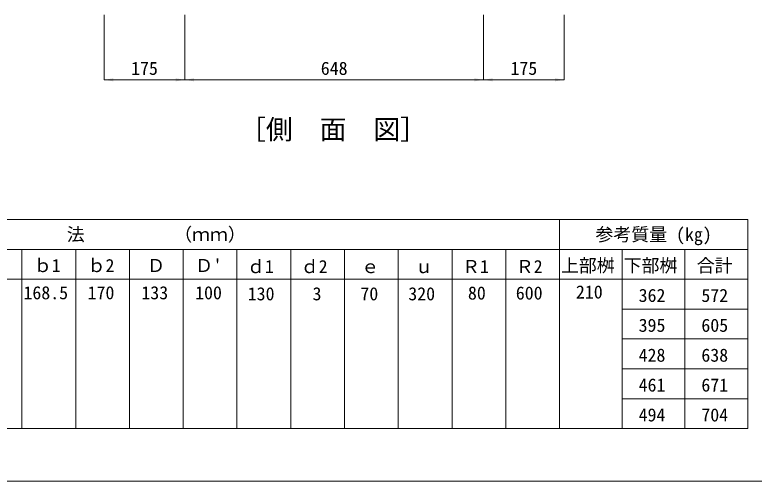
# Model space of a CAD drawing. Units: millimetres at full size. Extents: x 5964 to 125098, y -10801 to 28073.
# Drawn here: x 30598 to 32202, y 6990 to 8002 of the extents above; entities that cross this region are included whole.
import ezdxf
from ezdxf.enums import TextEntityAlignment as Align

# ---------------------------------------------------------------- set-up
doc = ezdxf.new("R2010")
doc.units = ezdxf.units.MM
doc.header["$LTSCALE"] = 19
for name, color, linetype, lineweight in [('0_2', 7, 'Continuous', 20), ('寸法線', 7, 'Continuous', 9), ('枠', 5, 'Continuous', 5)]:
    doc.layers.add(name, color=color, linetype=linetype, lineweight=lineweight)
doc.styles.add('ＭＳ ゴシック', font='')
doc.styles.get('ＭＳ ゴシック').set_extended_font_data('MS Gothic')

# ---------------------------------------------------------------- blocks, each defined once
blk = doc.blocks.new('filled_arrow')
at = {"color": 0, "linetype": 'Continuous', "lineweight": -2}
blk.add_solid([(7.5, 1.25), (0, 0), (7.5, -1.25)], dxfattribs=at)

msp = doc.modelspace()

# ---------------------------------------------------------------- linework, layer by layer
at = {"layer": '0_2'}
for p, q in [((29544.5, 7557.8), (32188.02, 7557.8)), ((31779.78, 7557.8), (31779.78, 7104.21)), ((32188.02, 7557.8), (32188.02, 7104.21)), ((29796.95, 7493), (32188.02, 7493)), ((30613.43, 7493), (30613.43, 7104.21)), ((30730.07, 7493), (30730.07, 7104.21)), ((30846.71, 7493), (30846.71, 7104.21)), ((30963.35, 7493), (30963.35, 7104.21)), ((31079.98, 7493), (31079.98, 7104.21)), ((31196.62, 7493), (31196.62, 7104.21)), ((31313.22, 7493), (31313.22, 7104.21)), ((31429.86, 7493), (31429.86, 7104.21)), ((31546.5, 7493), (31546.5, 7104.21)), ((31663.14, 7493), (31663.14, 7104.21)), ((31915.86, 7493), (31915.86, 7104.21)), ((32051.94, 7493), (32051.94, 7104.21)), ((29544.5, 7428.2), (32188.02, 7428.2)), ((31915.86, 7363.4), (32188.02, 7363.4)), ((31915.86, 7298.6), (32188.02, 7298.6)), ((31915.86, 7233.8), (32188.02, 7233.8)), ((31915.86, 7169), (32188.02, 7169)), ((29544.5, 7104.21), (32188.02, 7104.21))]:
    msp.add_line(p, q, dxfattribs=at)
at = {"layer": '寸法線'}
for p, q in [((30791.86, 8001.72), (30791.86, 7860.66)), ((30966.86, 8001.72), (30966.86, 7860.66)), ((30966.86, 8001.72), (30966.86, 7860.66)), ((31614.86, 8001.72), (31614.86, 7860.66)), ((31614.86, 8001.72), (31614.86, 7860.66)), ((31789.86, 8001.72), (31789.86, 7860.66)), ((30791.86, 7860.66), (30966.86, 7860.66)), ((30966.86, 7860.66), (31614.86, 7860.66)), ((31614.86, 7860.66), (31789.86, 7860.66))]:
    msp.add_line(p, q, dxfattribs=at)
at = {"layer": '枠', "lineweight": 20}
msp.add_line((28359.24, 6990.09), (33959.24, 6990.09), dxfattribs=at)

# ---------------------------------------------------------------- block references
at = {"layer": '寸法線', "xscale": 2.67, "yscale": 2.67}
for p in [(30791.86, 7860.66), (30966.86, 7860.66), (31614.86, 7860.66)]:
    msp.add_blockref('filled_arrow', p, dxfattribs=at)
at = {"layer": '寸法線', "xscale": 2.67, "yscale": 2.67, "rotation": 180}
for p in [(30966.86, 7860.66), (31614.86, 7860.66), (31789.86, 7860.66)]:
    msp.add_blockref('filled_arrow', p, dxfattribs=at)

# ---------------------------------------------------------------- texts
at = {"layer": '0_2', "style": 'ＭＳ ゴシック'}
for s, height, p in [('［側\u3000面\u3000図］', 42.72, (31084.47, 7718.81)), ('上部桝', 28.48, (31782.82, 7435.14)), ('下部桝', 28.48, (31918.9, 7435.14)), ('合計', 28.48, (32077.48, 7435.14)), ('ｂ1', 28.48, (30639.25, 7435.14)), ('ｂ2', 28.48, (30755.89, 7435.14)), ('Ｄ', 28.48, (30885.03, 7435.14)), ("Ｄ'", 28.48, (30989.21, 7435.14)), ('ｄ1', 28.48, (31101.75, 7432.89)), ('ｄ2', 28.48, (31218.39, 7432.89)), ('ｅ', 28.48, (31349.52, 7432.89)), ('ｕ', 28.48, (31466.16, 7432.89)), ('Ｒ1', 28.48, (31568.27, 7432.89)), ('Ｒ2', 28.48, (31684.91, 7432.89)), ('168.5', 28.48, (30616.75, 7376.09)), ('170', 28.48, (30755.89, 7376.09)), ('133', 28.48, (30872.53, 7376.09)), ('100', 28.48, (30989.17, 7376.09)), ('80', 28.48, (31581.04, 7375.51)), ('600', 28.48, (31684.91, 7375.51)), ('210', 28.48, (31815.32, 7377.76)), ('130', 28.48, (31103.27, 7373.84)), ('3', 28.48, (31243.93, 7373.84)), ('70', 28.48, (31347.76, 7373.84)), ('320', 28.48, (31451.63, 7373.84)), ('362', 28.48, (31951.4, 7370.34)), ('572', 28.48, (32087.48, 7370.34)), ('395', 28.48, (31951.4, 7305.54)), ('605', 28.48, (32087.48, 7305.54)), ('428', 28.48, (31951.4, 7240.74)), ('638', 28.48, (32087.48, 7240.74)), ('461', 28.48, (31951.4, 7175.94)), ('671', 28.48, (32087.48, 7175.94)), ('494', 28.48, (31951.4, 7111.14)), ('704', 28.48, (32087.48, 7111.14))]:
    msp.add_text(s, height=height, dxfattribs=at).set_placement(p, align=Align.BOTTOM_LEFT)
for s, p in [('寸\u3000\u3000\u3000\u3000\u3000法\u3000\u3000\u3000\u3000\u3000（ｍｍ）', (30788.37, 7525.4)), ('参考質量 (kg)', (31983.9, 7525.4))]:
    msp.add_text(s, height=28.48, dxfattribs=at).set_placement(p, align=Align.MIDDLE_CENTER)
at = {"layer": '寸法線', "style": 'ＭＳ ゴシック'}
for s, p in [('175', (30879.36, 7885.66)), ('648', (31290.86, 7885.66)), ('175', (31702.36, 7885.66))]:
    msp.add_text(s, height=28.48, dxfattribs=at).set_placement(p, align=Align.MIDDLE_CENTER)

doc.saveas('drawing.dxf')
